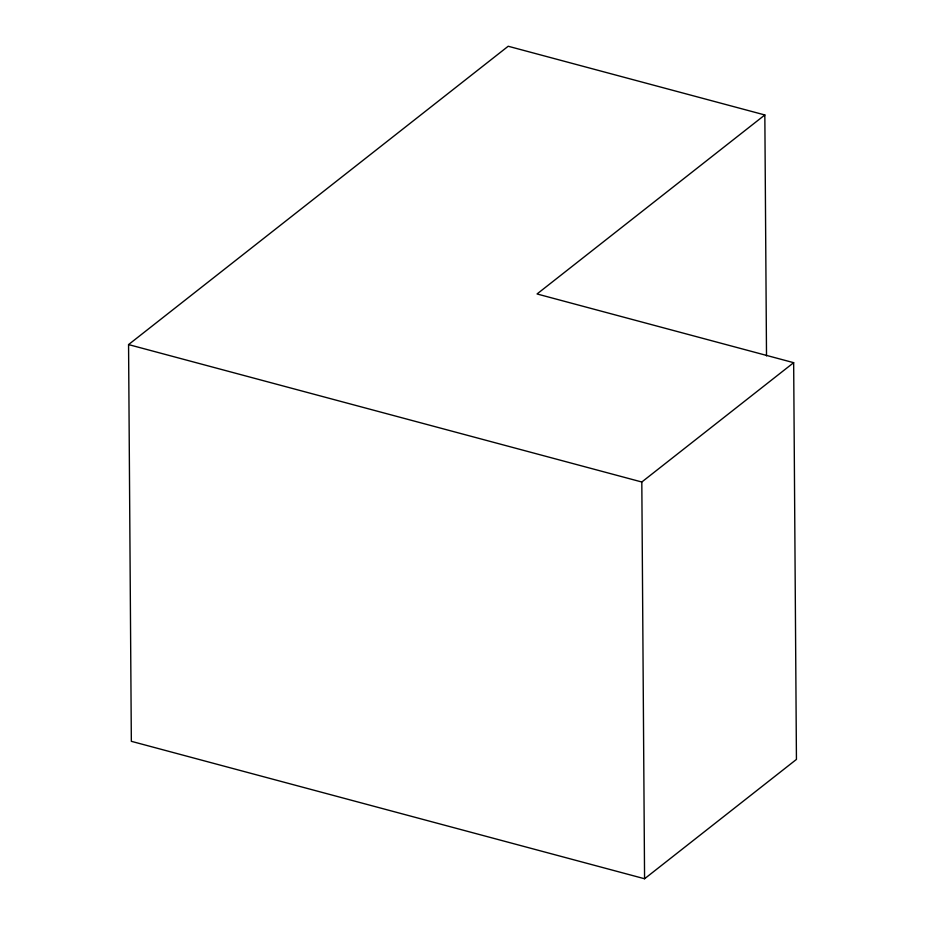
<?xml version="1.0" encoding="UTF-8"?>
<svg xmlns="http://www.w3.org/2000/svg" width="925" height="925" viewBox="0 0 925 925"><rect width="100%" height="100%" fill="white"/><g stroke="black" fill="none" stroke-linecap="round" stroke-linejoin="round"><path stroke-width="1.39" d="M764.836 114.966L537.043 293.965L793.662 362.681L796.437 759.413L644.575 878.75L131.338 741.318L128.563 344.586L508.207 46.25L764.836 114.966L766.513 355.894M644.575 878.75L641.811 482.006L793.662 362.681M128.563 344.586L641.811 482.006"/></g></svg>
